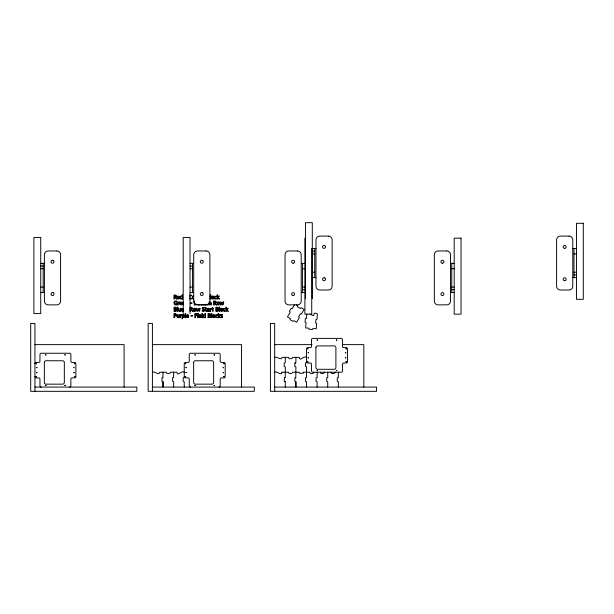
<?xml version="1.0" encoding="UTF-8"?>
<svg xmlns="http://www.w3.org/2000/svg" width="614" height="614" viewBox="0 0 614 614"><rect width="100%" height="100%" fill="white"/><g stroke="black" fill="none" stroke-linecap="round" stroke-linejoin="round"><path stroke-width="0.92" d="M184.246 387.081L184.238 381.662L183.187 381.378L183.202 377.833L184.246 377.587L184.246 363.688A1.251 1.251 0 0 1 185.497 362.429L188.007 362.429A1.251 1.251 0 0 0 189.258 361.178L189.258 354.493A1.251 1.251 0 0 1 190.517 353.242L218.922 353.242A1.251 1.251 0 0 1 220.18 354.493L220.18 361.178A1.251 1.251 0 0 0 221.431 362.429L223.941 362.429A1.251 1.251 0 0 1 225.192 363.688L225.192 376.635A1.251 1.251 0 0 1 223.941 377.886L221.431 377.886A1.251 1.251 0 0 0 220.18 379.145L220.18 385.83A1.251 1.251 0 0 1 218.922 387.081M285.287 387.081L285.272 381.647M338.345 387.081L338.337 381.662L337.286 381.378L337.301 377.833L338.337 377.633L338.345 372.222M303.186 372.913L303.247 372.222L309.748 372.222C309.402 374.264 314.145 373.995 313.884 372.222M281.956 372.237L288.519 372.222C288.158 374.202 292.563 374.026 292.655 372.222L299.179 372.23L299.425 373.281L303.139 373.189M173.632 387.081L173.632 381.662L172.572 381.378L172.588 377.833L173.632 377.633L173.632 372.222M274.673 372.222C276.016 370.288 282.056 376.658 281.887 372.276M295.794 377.794L295.894 366.842L294.85 366.619L294.835 363.074L295.894 362.774L295.894 357.363M306.509 387.081L306.501 381.662L305.45 381.378L305.465 377.833L306.509 377.587L306.509 366.842L305.45 366.527L305.465 362.974L306.509 362.728L306.509 348.829A1.251 1.251 0 0 1 307.76 347.57L310.27 347.57A1.251 1.251 0 0 0 311.521 346.319L311.521 339.634A1.251 1.251 0 0 1 312.772 338.383L341.184 338.383A1.251 1.251 0 0 1 342.435 339.634L342.435 346.319A1.251 1.251 0 0 0 343.694 347.57L346.196 347.57A1.251 1.251 0 0 1 347.455 348.829L347.455 361.776A1.251 1.251 0 0 1 346.196 363.035L343.694 363.035A1.251 1.251 0 0 0 342.435 364.286L342.435 370.971A1.251 1.251 0 0 1 341.184 372.222L312.772 372.222A1.251 1.251 0 0 1 311.521 370.971L311.521 364.286A1.251 1.251 0 0 0 310.27 363.035L307.76 363.035A1.251 1.251 0 0 1 306.509 361.776M306.777 313.992L306.401 318.497L305.35 318.612L305.043 322.143L306.071 322.511L305.634 327.914L308.957 328.198L309.072 329.257L312.557 329.541L312.91 328.521L316.21 328.782L316.647 323.401L315.619 323.056L315.903 319.572L316.977 319.364L317.423 313.969C310.822 310.569 317.169 318.605 310.101 314.069M284.543 377.656L285.28 377.633L285.287 366.865L284.236 366.619L284.221 363.074L285.28 362.774L285.28 357.363M327.73 387.081L327.722 381.662L326.671 381.378L326.686 377.833L327.73 377.633L327.73 372.222M183.041 303.147L183.294 302.548M162.925 377.794L163.025 372.222M284.405 377.671L284.228 381.432L285.257 381.593M206.634 304.168L206.358 304.667A1.197 1.197 0 0 1 205.667 305.058L204.585 304.843M294.444 304.836L292.21 308.704L291.182 308.397L289.394 311.459L290.169 312.234L287.459 316.924L290.338 318.605L289.992 319.61L293.024 321.36L293.776 320.585L296.654 322.235L299.356 317.538L298.581 316.763L300.369 313.7L301.374 314.046L304.083 309.364L301.205 307.721L300.492 308.52L297.46 306.77L297.798 305.78L296.293 304.866M196.902 304.291L196.104 304.928L194.277 305.004L194.277 300.967M189.404 296.048C191.783 295.526 192.781 294.881 189.404 295.257M317.123 387.081L317.116 381.662L316.056 381.378L316.072 377.833L317.116 377.633L317.116 372.222M196.296 304.26L194.815 304.544L194.815 303.055M294.935 362.859L295.48 362.966M163.017 381.685L163.025 387.081L163.017 381.662L161.958 381.378L161.966 377.879L162.649 377.84M295.894 381.685L295.894 387.081L295.887 381.662L294.835 381.378L294.835 377.879L295.526 377.84M183.356 301.996L182.527 303.508L183.402 304.974M179.012 301.996L178.321 302.426L177.814 301.973L177.814 305.004L178.321 305.004C176.341 302.971 180.416 302.518 179.012 301.996A0.99 0.99 0 0 1 179.418 301.988M181.245 314.66L180.554 315.082L180.048 314.629L180.048 317.661L180.554 317.661C178.636 315.55 182.619 315.235 181.245 314.66A0.99 0.99 0 0 1 181.652 314.644L181.652 314.644M211.408 308.343A0.99 0.99 0 0 1 211.815 308.335L210.717 308.773L210.211 308.32L210.211 311.352L210.717 311.352C209.574 309.126 211.546 309.326 211.899 308.32L212.751 307.453L212.751 308.32L213.687 308.32L213.687 308.742L212.751 308.742C214.255 312.38 211.845 312.38 212.244 308.742L211.899 308.742M193.648 298.627C192.059 299.241 192.059 295.825 193.648 296.447M324.491 372.222C324.645 373.849 320.017 374.241 320.354 372.222M202.006 304.974L200.786 304.828M203.863 304.974L202.643 304.828M335.106 372.222C335.459 373.849 330.516 374.195 331.015 372.23M183.264 310.937L182.512 310.907A0.844 0.844 0 0 1 182.082 310.538L181.936 309.886L183.333 309.886M193.587 299.11L192.144 298.473L192.312 296.362A1.205 1.205 0 0 1 193.011 295.963L193.587 295.963M183.241 311.398C180.777 312.027 180.923 307.499 183.317 308.32M312.296 248.501L315.972 248.501M572.778 248.501L576.454 248.501M312.296 251.195L314.744 251.195M312.296 253.889L314.744 253.889M573.998 253.889L576.454 253.889M40.731 263.36L44.408 263.36M190.033 263.36L193.709 263.36M301.213 263.36L304.889 263.36M450.515 263.36L454.191 263.36M40.731 266.054L43.18 266.054M190.033 266.054L192.481 266.054M40.731 268.748L43.18 268.748M190.033 268.748L192.481 268.748M302.441 268.748L304.889 268.748M451.743 268.748L454.191 268.748M312.296 272.225L314.744 272.225M573.998 272.225L576.454 272.225M573.998 274.918L576.454 274.918M312.296 277.612L315.972 277.612M572.778 277.612L576.454 277.612M40.731 287.076L43.18 287.076M190.033 287.076L192.481 287.076M302.441 287.076L304.889 287.076M451.743 287.076L454.191 287.076M302.441 289.77L304.889 289.77M451.743 289.77L454.191 289.77M40.731 292.471L44.408 292.471M190.033 292.471L193.709 292.471M301.213 292.471L304.889 292.471M450.515 292.471L454.191 292.471M207.248 305.004L207.762 305.004M183.532 309.494L181.936 309.494L182.442 308.719L183.256 308.788M34.944 344.631L124.089 344.631L124.089 387.081M152.41 344.631L241.555 344.631L241.555 387.081M274.673 344.631L312.058 344.631M342.727 344.631L363.818 344.631L363.818 387.081M274.673 357.363C276.822 355.867 281.373 361.339 282.049 357.363L288.519 357.363C288.189 359.413 292.932 359.136 292.655 357.363L299.133 357.363C300.054 362.214 303.8 355.069 306.509 357.363M152.41 372.222C154.567 370.749 159.172 376.136 159.786 372.222L166.264 372.222C165.949 374.233 170.631 374.049 170.393 372.222L176.87 372.222C177.699 377.042 181.614 369.943 184.246 372.222M34.944 387.081L136.822 387.081L136.822 391.325L30.7 391.325L30.7 323.409L34.944 323.409L34.944 391.325M152.41 387.081L254.288 387.081L254.288 391.325L148.166 391.325L148.166 323.409L152.41 323.409L152.41 391.325M274.673 387.081L376.551 387.081L376.551 391.325L270.429 391.325L270.429 323.409L274.673 323.409L274.673 391.325M189.404 298.826C192.804 299.133 191.783 298.534 189.411 298.028M197.854 304.843L198.944 305.058A1.197 1.197 0 0 0 199.435 304.851M209.067 302.011L211.055 302.303L211.201 305.004L210.686 305.004C212.152 301.643 208.092 301.781 209.481 305.004L208.967 305.004L208.952 302.863M183.195 304.191L183.041 303.539M573.998 248.501L573.998 277.612M451.743 263.36L451.743 292.471M314.744 248.501L314.744 277.612M312.296 298.726L312.296 222.675L305.45 222.675L305.45 298.726M311.735 248.401L311.735 314.153L304.889 314.153L304.889 238.148M302.441 263.36L302.441 292.471M192.481 263.36L192.481 292.471M190.033 313.585L190.033 237.534L183.187 237.534L183.187 313.585M185.635 313.439L185.635 317.661L185.129 317.661L185.129 313.439M43.18 263.36L43.18 292.471M190.517 387.081A1.251 1.251 0 0 1 189.258 385.83L189.258 379.145A1.251 1.251 0 0 0 188.007 377.886L185.497 377.886A1.251 1.251 0 0 1 184.246 376.635M41.215 387.081A1.251 1.251 0 0 1 39.956 385.83L39.956 379.145A1.251 1.251 0 0 0 38.705 377.886L36.195 377.886A1.251 1.251 0 0 1 34.944 376.635M34.944 363.688A1.251 1.251 0 0 1 36.195 362.429L38.705 362.429A1.251 1.251 0 0 0 39.956 361.178L39.956 354.493A1.251 1.251 0 0 1 41.215 353.242L69.62 353.242A1.251 1.251 0 0 1 70.879 354.493L70.879 361.178A1.251 1.251 0 0 0 72.13 362.429L74.639 362.429A1.251 1.251 0 0 1 75.89 363.688L75.89 376.635A1.251 1.251 0 0 1 74.639 377.886L72.13 377.886A1.251 1.251 0 0 0 70.879 379.145L70.879 385.83A1.251 1.251 0 0 1 69.62 387.081M44.346 362.429L44.346 382.484A1.673 1.673 0 0 0 46.019 384.157L62.666 384.157A1.673 1.673 0 0 0 64.332 382.484L64.332 362.429A1.673 1.673 0 0 0 62.666 360.756L46.019 360.756A1.673 1.673 0 0 0 44.346 362.429M193.648 362.429L193.648 382.484A1.673 1.673 0 0 0 195.321 384.157L211.968 384.157A1.673 1.673 0 0 0 213.634 382.484L213.634 362.429A1.673 1.673 0 0 0 211.968 360.756L195.321 360.756A1.673 1.673 0 0 0 193.648 362.429M315.911 347.57L315.911 367.625A1.673 1.673 0 0 0 317.576 369.298L334.223 369.298A1.673 1.673 0 0 0 335.896 367.625L335.896 347.57A1.673 1.673 0 0 0 334.223 345.905L317.576 345.905A1.673 1.673 0 0 0 315.911 347.57M214.816 297.283C214.578 299.279 218.392 298.488 215.115 299.026A1.174 1.174 0 0 1 214.501 298.511L214.662 296.362L216.581 296.186C216.934 297.353 214.708 295.58 214.816 297.283M215.836 315.888C215.598 317.891 219.421 317.1 216.136 317.63A1.174 1.174 0 0 1 215.522 317.116L215.691 314.974L217.602 314.798C217.955 315.957 215.737 314.191 215.836 315.888M223.696 309.579C223.45 311.582 227.272 310.784 223.987 311.321A1.174 1.174 0 0 1 223.373 310.807L223.542 308.665L225.453 308.481C225.806 309.648 223.588 307.883 223.696 309.579M184.584 316.064L184.223 317.269L182.558 317.507L182.558 318.773L182.043 318.773L182.043 314.629L183.947 314.652L184.584 316.064M174.499 302.618L174.683 303.953L175.52 304.59L176.648 304.49L176.648 303.446L175.711 303.446L175.711 302.971L177.177 302.971C177.392 308.642 170.692 301.505 175.842 300.891A2.586 2.586 0 0 1 176.893 301.113C178.091 302.679 174.307 300.192 174.499 302.618M195.966 309.84L195.597 311.014A1.197 1.197 0 0 1 194.907 311.405L193.464 310.768L193.633 308.658A1.205 1.205 0 0 1 194.331 308.266L194.907 308.266A1.197 1.197 0 0 1 195.597 308.658L195.966 309.84M213.956 297.537L213.588 298.719A1.197 1.197 0 0 1 212.897 299.11L211.454 298.473L211.623 296.362A1.205 1.205 0 0 1 212.314 295.963L212.897 295.963A1.197 1.197 0 0 1 213.588 296.355L213.956 297.537M214.984 316.149L214.616 317.331A1.197 1.197 0 0 1 213.925 317.714L212.482 317.077L212.651 314.967A1.205 1.205 0 0 1 213.342 314.575L213.925 314.575A1.197 1.197 0 0 1 214.616 314.967L214.984 316.149M219.582 303.493L219.213 304.667A1.197 1.197 0 0 1 218.523 305.058L217.08 304.421L217.249 302.311A1.205 1.205 0 0 1 217.947 301.919L218.523 301.919A1.197 1.197 0 0 1 219.213 302.311L219.582 303.493M222.836 309.84L222.468 311.014A1.197 1.197 0 0 1 221.777 311.405L220.334 310.768L220.503 308.658A1.205 1.205 0 0 1 221.193 308.266L221.777 308.266A1.197 1.197 0 0 1 222.468 308.658L222.836 309.84M177.162 297.207C176.356 300.415 182.074 298.143 178.237 298.611A0.844 0.844 0 0 1 177.807 298.243L177.653 297.59L179.756 297.59L179.564 296.47L177.976 296.048L177.162 297.207M179.626 303.155C178.827 306.371 184.53 304.091 180.7 304.559A0.844 0.844 0 0 1 180.27 304.191L180.117 303.539L182.22 303.539L182.028 302.418L180.439 301.996L179.626 303.155M180.086 297.191L180.37 298.734A0.975 0.975 0 0 0 180.946 299.11L182.596 299.049L182.596 294.835L182.089 294.835L182.089 296.148A1.374 1.374 0 0 0 181.084 295.971A1.182 1.182 0 0 0 180.447 296.362L180.086 297.191M186.203 315.811C185.39 319.027 191.107 316.755 187.278 317.215A0.844 0.844 0 0 1 186.84 316.855L186.694 316.195L188.79 316.195L188.598 315.074L187.009 314.66L186.203 315.811M198.775 315.811C197.961 319.027 203.679 316.755 199.849 317.215A0.844 0.844 0 0 1 199.412 316.855L199.266 316.195L201.361 316.195L201.169 315.074L199.581 314.66L198.775 315.811M202.965 315.796L203.249 317.338A0.975 0.975 0 0 0 203.825 317.714L205.475 317.661L205.475 313.439L204.969 313.439L204.969 314.752A1.374 1.374 0 0 0 203.963 314.575A1.182 1.182 0 0 0 203.326 314.967L202.965 315.796M176.21 310.131L175.75 310.807L174.568 310.891L174.568 309.402L175.88 309.502L176.21 310.131M176.479 314.844L175.903 315.918L174.468 316.156L174.468 317.661L173.931 317.661L173.931 313.624L175.796 313.762L176.479 314.844M210.172 316.44L209.712 317.116L208.53 317.2L208.53 315.711L209.842 315.819L210.172 316.44M218.024 310.131L217.563 310.807L216.381 310.891L216.381 309.402L217.694 309.502L218.024 310.131M220.679 315.289C222.36 317.415 222.836 316.678 220.641 317.476L221.93 317.714A1.159 1.159 0 0 0 222.529 317.453C223.565 315.205 218.929 315.842 222.721 314.775L221.324 314.621L220.679 315.289M176.763 310.108L176.111 311.175L174.031 311.352L174.031 307.315C177.4 306.501 175.75 308.919 176.763 310.108M202.244 308.159L202.482 309.126L204.378 310.285L203.472 310.96L202.19 310.438L202.19 311.106C204.784 312.756 206.051 308.742 202.912 308.75C202.006 306.908 207.762 308.481 203.034 307.322A1.289 1.289 0 0 0 202.428 307.744L202.244 308.159M210.725 316.417L210.072 317.484L207.992 317.661L207.992 313.624C211.362 312.81 209.712 315.228 210.725 316.417M218.584 310.108L217.924 311.175L215.844 311.352L215.844 307.315C219.213 306.501 217.563 308.919 218.584 310.108M193.84 309.326C194.216 314.015 196.726 306.893 193.84 309.326M211.83 297.03C212.206 301.72 214.716 294.597 211.83 297.03M212.858 315.634C213.227 320.324 215.737 313.201 212.858 315.634M217.456 302.978C217.832 307.668 220.342 300.545 217.456 302.978M220.71 309.326C221.078 314.015 223.588 306.893 220.71 309.326M184.062 316.126L183.724 317.1L182.558 317.093L182.941 315.128L183.801 315.197L184.062 316.126M180.639 297.061C179.81 299.371 183.456 298.903 182.089 296.57L181.076 296.478L180.639 297.061M203.518 315.665C202.689 317.975 206.335 317.507 204.969 315.174L203.948 315.089L203.518 315.665M207.118 310.177L207.087 310.469A1.036 1.036 0 0 0 207.24 311.022L207.355 311.168A0.913 0.913 0 0 0 208 311.436L209.497 311.352L209.474 309.019L208.783 308.297L207.332 308.389C209.282 309.341 209.551 308.497 207.118 310.177M176.471 296.109L175.627 297.299L177.07 299.049L176.371 299.049L175.09 297.445L174.476 297.445L174.476 299.049L173.939 299.049L173.939 295.012L175.796 295.119L176.471 296.109M192.596 308.405L191.76 309.594L193.195 311.352L192.504 311.352L191.223 309.748L190.609 309.748L190.609 311.352L190.071 311.352L190.071 307.315L191.921 307.414L192.596 308.405M216.212 302.057L215.376 303.247L216.811 305.004L216.12 305.004L214.839 303.4L214.225 303.4L214.225 305.004L213.687 305.004L213.687 300.967L215.537 301.067L216.212 302.057M175.903 296.148L175.535 296.9L174.476 296.999L174.476 295.48L175.903 296.148M192.036 308.451L191.668 309.195L190.609 309.295L190.609 307.775L192.036 308.451M215.652 302.103L215.284 302.848L214.225 302.948L214.225 301.428L215.652 302.103M175.919 314.852L175.543 315.573L174.468 315.696L174.468 314.084L175.635 314.238L175.919 314.852M207.647 310.231L208.415 310.937L208.99 309.763L207.647 310.231M176.018 308.297L174.568 308.949L174.568 307.767L176.018 308.297M209.98 314.614L208.53 315.266L208.53 314.084L209.98 314.614M217.832 308.297L216.381 308.949L216.381 307.767L217.832 308.297M35.927 363.58L36.464 363.787L35.927 363.58M36.556 367.571L36.986 367.74L36.556 367.571M36.556 372.583L36.986 372.752L36.556 372.583M35.927 376.528L36.464 376.743L35.927 376.528M45.536 354.808L46.073 355.015L45.536 354.808M45.536 385.3L46.073 385.515L45.536 385.3M64.762 354.808L65.299 355.015L64.762 354.808M64.762 385.3L65.299 385.515L64.762 385.3M74.371 363.58L74.908 363.787L74.371 363.58M73.849 367.571L74.225 367.817L73.903 367.494M73.849 372.583L74.279 372.752L73.849 372.583M74.371 376.528L74.908 376.743L74.371 376.528M185.228 363.58L185.766 363.787L185.228 363.58M185.858 367.571L186.28 367.74L185.858 367.571M185.858 372.583L186.28 372.752L185.858 372.583M185.228 376.528L185.766 376.743L185.228 376.528M194.838 354.808L195.375 355.015L194.838 354.808M194.838 385.3L195.375 385.515L194.838 385.3M214.063 354.808L214.593 355.015L214.063 354.808M214.063 385.3L214.593 385.515L214.063 385.3M223.673 363.58L224.21 363.787L223.673 363.58M223.151 367.571L223.58 367.74L223.151 367.571M223.151 372.583L223.58 372.752L223.151 372.583M223.673 376.528L224.21 376.743L223.673 376.528M307.491 348.721L308.028 348.936L307.491 348.721M308.121 352.712L308.543 352.881L308.167 352.636M308.121 357.724L308.543 357.893L308.121 357.724M307.491 361.669L308.028 361.884L307.491 361.669M317.1 339.949L317.638 340.156L317.1 339.949M317.1 370.449L317.638 370.656L317.1 370.449M336.318 339.949L336.856 340.156L336.318 339.949M336.318 370.449L336.856 370.656L336.318 370.449M345.928 348.721L346.465 348.936L345.928 348.721M345.413 352.712L345.843 352.881L345.413 352.712M345.413 357.724L345.843 357.893L345.413 357.724M345.928 361.669L346.465 361.884L345.928 361.669M199.65 308.32L199.143 310.669L198.406 308.32L197.271 310.669L196.733 308.32L196.204 308.32L196.979 311.352L197.447 311.352L198.184 309.019L198.921 311.352L199.397 311.352L200.164 308.32L199.65 308.32M223.266 301.973L222.759 304.321L222.022 301.973L220.886 304.321L220.349 301.973L219.82 301.973L220.595 305.004L221.063 305.004L221.8 302.671L222.537 305.004L223.012 305.004L223.78 301.973L223.266 301.973M177.73 296.861L179.257 297.199L178.697 296.378L177.73 296.861M180.194 302.809L181.721 303.147L181.161 302.326L180.194 302.809M186.771 315.473L188.298 315.811L187.738 314.982L186.771 315.473M199.343 315.473L200.87 315.811L200.31 314.982L199.343 315.473M218.745 296.025L217.548 297.306L217.548 294.835L217.041 294.835L217.041 299.049L217.548 299.049L217.755 297.59L218.883 299.049L219.551 299.049L218.139 297.291L219.382 296.025L218.745 296.025M219.774 314.629L218.576 315.911L218.576 313.439L218.07 313.439L218.07 317.661L218.576 317.661L218.776 316.195L219.904 317.661L220.579 317.661L219.167 315.895L220.411 314.629L219.774 314.629M227.625 308.32L226.428 309.602L226.428 307.13L225.921 307.13L225.921 311.352L226.428 311.352L226.627 309.886L227.756 311.352L228.431 311.352L227.019 309.586L228.262 308.32L227.625 308.32M180.378 311.014C178.712 312.534 177.845 309.533 178.505 308.32L179.019 308.32L179.035 310.446L179.587 310.945L180.378 310.584L180.378 308.32L180.884 308.32L180.884 311.352L180.378 311.014M178.797 317.323C177.139 318.85 176.272 315.842 176.932 314.629L177.438 314.629L177.454 316.755L178.014 317.261L178.797 316.893L178.797 314.629L179.311 314.629L179.311 317.661L178.797 317.323M206.887 310.861L206.051 310.768L205.982 308.742L206.918 308.742L206.918 308.32L205.982 308.32L205.982 307.453L205.475 307.453L205.475 308.742C204.47 309.809 206.289 312.618 206.918 310.861M583.3 223.289L576.454 223.289L576.454 299.294L583.3 299.294L583.3 223.289M328.375 236.098L319.748 236.098A3.776 3.776 0 0 0 315.972 239.874L315.972 286.239A3.776 3.776 0 0 0 319.748 290.008L328.375 290.008A3.776 3.776 0 0 0 332.143 286.239L332.143 239.874A3.776 3.776 0 0 0 328.375 236.098M569.001 236.098L560.375 236.098A3.776 3.776 0 0 0 556.599 239.874L556.599 286.239A3.776 3.776 0 0 0 560.375 290.008L569.001 290.008A3.776 3.776 0 0 0 572.778 286.239L572.778 239.874A3.776 3.776 0 0 0 569.001 236.098M40.731 237.534L33.885 237.534L33.885 313.585L40.731 313.585L40.731 237.534M461.037 238.148L454.191 238.148L454.191 314.153L461.037 314.153L461.037 238.148M56.81 250.957L48.184 250.957A3.776 3.776 0 0 0 44.408 254.733L44.408 301.098A3.776 3.776 0 0 0 48.184 304.866L56.81 304.866A3.776 3.776 0 0 0 60.586 301.098L60.586 254.733A3.776 3.776 0 0 0 56.81 250.957M206.112 250.957L197.485 250.957A3.776 3.776 0 0 0 193.709 254.733L193.709 301.098A3.776 3.776 0 0 0 197.485 304.866L206.112 304.866A3.776 3.776 0 0 0 209.881 301.098L209.881 254.733A3.776 3.776 0 0 0 206.112 250.957M297.437 250.957L288.81 250.957A3.776 3.776 0 0 0 285.042 254.733L285.042 301.098A3.776 3.776 0 0 0 288.81 304.866L297.437 304.866A3.776 3.776 0 0 0 301.213 301.098L301.213 254.733A3.776 3.776 0 0 0 297.437 250.957M446.739 250.957L438.112 250.957A3.776 3.776 0 0 0 434.336 254.733L434.336 301.098A3.776 3.776 0 0 0 438.112 304.866L446.739 304.866A3.776 3.776 0 0 0 450.515 301.098L450.515 254.733A3.776 3.776 0 0 0 446.739 250.957M210.717 294.835L210.211 294.835L210.211 299.049L210.717 299.049L210.717 294.835M191.89 302.994L190.363 302.994L190.363 303.485L191.89 303.485L191.89 302.994M177.784 307.13L177.269 307.13L177.269 311.352L177.784 311.352L177.784 307.13M219.597 307.13L219.083 307.13L219.083 311.352L219.597 311.352L219.597 307.13M202.397 313.439L201.891 313.439L201.891 317.661L202.397 317.661L202.397 313.439M211.746 313.439L211.231 313.439L211.231 317.661L211.746 317.661L211.746 313.439M197.248 313.624L194.83 313.624L194.83 317.661L195.367 317.661L195.367 315.719L197.171 315.719L197.171 315.235L195.367 315.235L195.367 314.099L197.248 314.099L197.248 313.624M198.245 313.593L197.662 313.593L197.662 314.122L198.245 314.122L198.245 313.593M198.207 314.629L197.7 314.629L197.7 317.661L198.207 317.661L198.207 314.629M192.443 315.65L190.916 315.65L190.916 316.141L192.443 316.141L192.443 315.65M564.688 248.363L564.143 248.263A1.481 1.481 0 0 1 563.629 245.846A1.481 1.481 0 0 1 566.054 246.306A1.481 1.481 0 0 1 564.688 248.363M564.688 280.713L564.143 280.606A1.481 1.481 0 0 1 563.629 278.188A1.481 1.481 0 0 1 566.054 278.656A1.481 1.481 0 0 1 564.688 280.713M442.425 263.222L441.88 263.114A1.481 1.481 0 0 1 441.366 260.704A1.481 1.481 0 0 1 443.792 261.165A1.481 1.481 0 0 1 442.425 263.222M324.606 245.508L324.062 245.4A1.481 1.481 0 0 0 322.695 247.457A1.481 1.481 0 0 0 325.121 247.918A1.481 1.481 0 0 0 324.606 245.508M293.124 263.222L292.579 263.114A1.481 1.481 0 0 1 292.064 260.704A1.481 1.481 0 0 1 294.49 261.165A1.481 1.481 0 0 1 293.124 263.222M442.425 295.572L441.88 295.464A1.481 1.481 0 0 1 441.366 293.047A1.481 1.481 0 0 1 443.792 293.515A1.481 1.481 0 0 1 442.425 295.572M324.606 277.85L324.062 277.751A1.481 1.481 0 0 0 322.695 279.807A1.481 1.481 0 0 0 325.121 280.268A1.481 1.481 0 0 0 324.606 277.85M202.344 260.359L201.799 260.259A1.481 1.481 0 0 0 200.433 262.316A1.481 1.481 0 0 0 202.858 262.777A1.481 1.481 0 0 0 202.344 260.359M293.124 295.572L292.579 295.464A1.481 1.481 0 0 1 292.064 293.047A1.481 1.481 0 0 1 294.49 293.515A1.481 1.481 0 0 1 293.124 295.572M53.042 260.359L52.497 260.259A1.481 1.481 0 0 0 51.131 262.316A1.481 1.481 0 0 0 53.556 262.777A1.481 1.481 0 0 0 53.042 260.359M202.344 292.709L201.799 292.602A1.481 1.481 0 0 0 200.433 294.659A1.481 1.481 0 0 0 202.858 295.127A1.481 1.481 0 0 0 202.344 292.709M53.042 292.709L52.497 292.602A1.481 1.481 0 0 0 51.131 294.659A1.481 1.481 0 0 0 53.556 295.127A1.481 1.481 0 0 0 53.042 292.709"/></g></svg>
